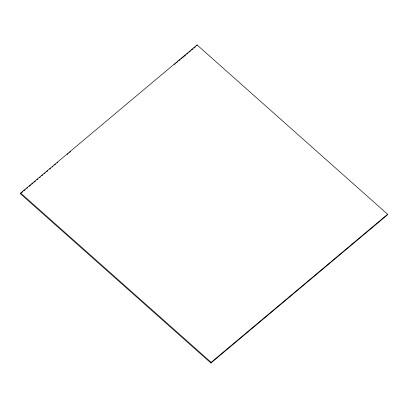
<?xml version="1.0" encoding="UTF-8"?>
<svg xmlns="http://www.w3.org/2000/svg" width="408" height="408" viewBox="0 0 408 408"><rect width="100%" height="100%" fill="white"/><g stroke="black" fill="none" stroke-linecap="round" stroke-linejoin="round"><path stroke-width="0.61" d="M20.624 193.055L20.4 193.744L210.905 363.043L387.376 214.945L387.6 214.256L197.095 44.957L20.624 193.055L211.13 362.355L210.905 363.043M196.87 45.645L197.095 44.957M21.374 192.923L22.838 191.699M23.812 190.878L25.276 189.654M26.739 188.425L27.713 187.604M29.177 186.38L30.636 185.15M31.61 184.334L33.073 183.105M34.048 182.289L35.511 181.06M36.975 179.831L37.949 179.015M39.413 177.786L40.387 176.97M41.851 175.741L42.825 174.925M44.288 173.696L45.263 172.88M46.726 171.651L47.7 170.835M49.648 169.198L50.623 168.376M52.086 167.153L53.06 166.331M54.524 165.107L55.498 164.286M56.962 163.057L57.936 162.241M67.198 154.469L68.172 153.648M69.635 152.424L70.609 151.603M174.446 64.464L175.42 63.643M176.399 62.827L177.857 61.598M178.837 60.782L180.295 59.553M181.274 58.737L185.66 55.055M186.635 54.233L188.098 53.009M189.072 52.188L190.536 50.964M191.51 50.143L192.974 48.919M193.948 48.098L195.412 46.874M211.13 362.355L387.6 214.256"/></g></svg>
